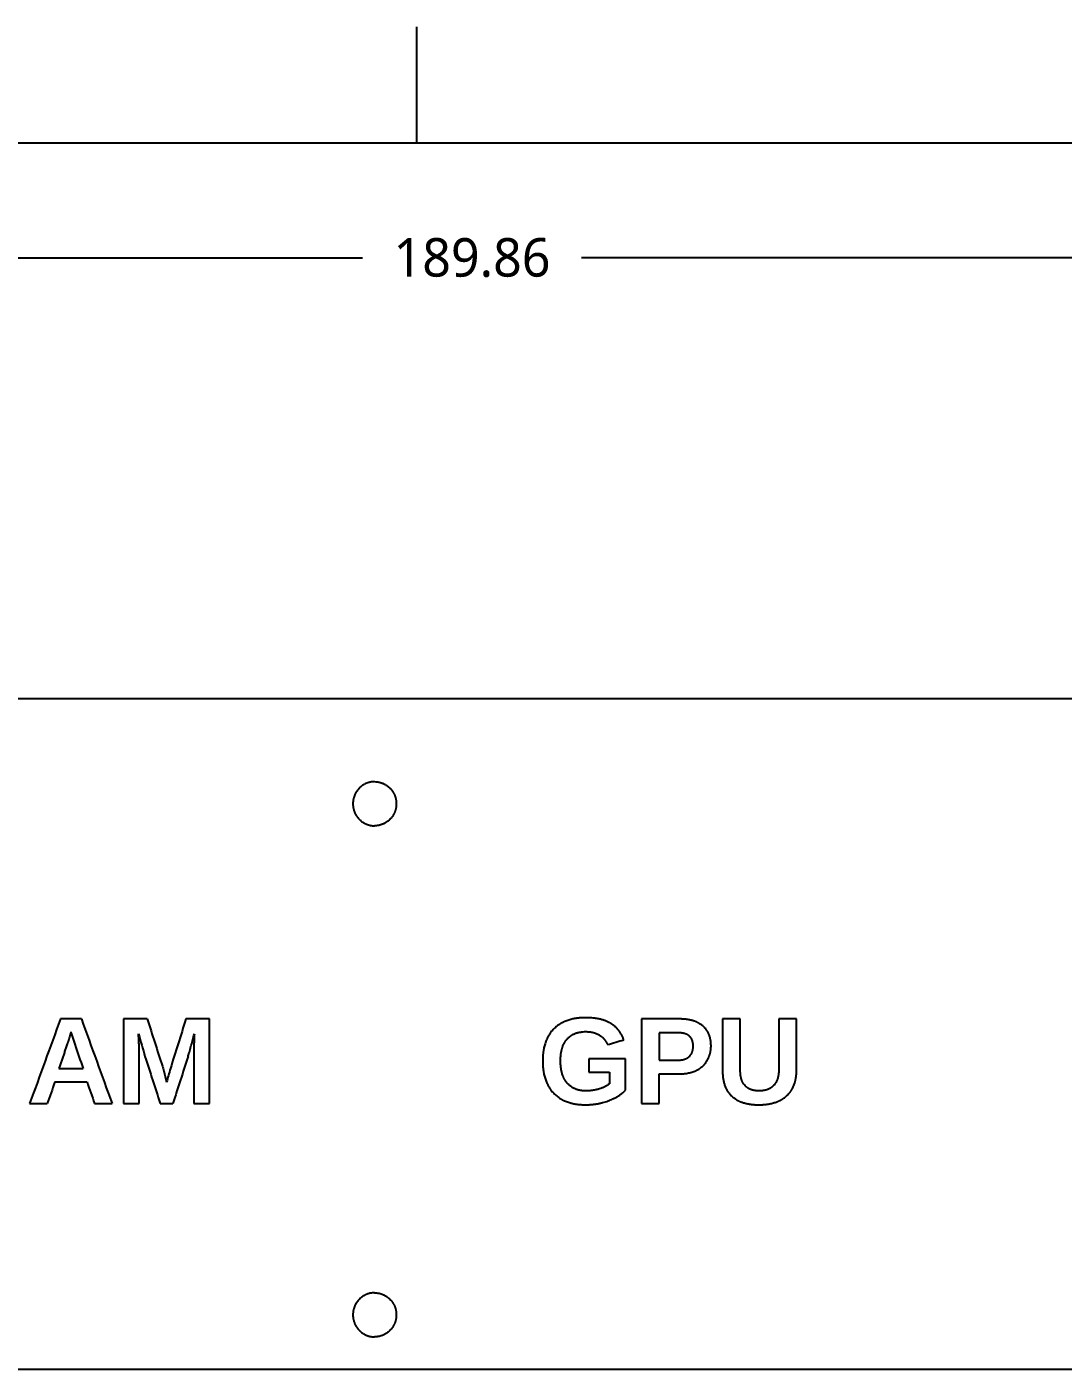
# Model space of a CAD drawing. Extents: x 0 to 11, y 0 to 8.5.
# Drawn here: x 4.286 to 7.513, y 4.303 to 8.481 of the extents above; entities that cross this region are included whole.
import ezdxf

# ---------------------------------------------------------------- set-up
doc = ezdxf.new("R2010")
doc.units = 0
doc.header["$LTSCALE"] = 0.5
doc.header["$MEASUREMENT"] = 0
doc.header["$PDMODE"] = 33
doc.header["$PDSIZE"] = 0.03937
doc.layers.get('DEFPOINTS').update_dxf_attribs({"linetype": 'CONTINUOUS'})
for name, color, linetype in [('ANNOTATION_TEXT', 7, 'CONTINUOUS'), ('BORDER_FRAME', 7, 'CONTINUOUS'), ('BORDER_ZONES', 7, 'CONTINUOUS'), ('MODELSKETCH_VISIBLE', 7, 'CONTINUOUS')]:
    doc.layers.add(name, color=color, linetype=linetype)
doc.styles.add('ONSHAPE-STANDARD-DIMENSION', font='')
doc.styles.get('ONSHAPE-STANDARD-DIMENSION').set_extended_font_data('Noto Sans')
doc.dimstyles.new('ONSHAPE-STANDARD$0', dxfattribs={"dimtxt": 0.12, "dimasz": 0.18, "dimexe": 0.08, "dimexo": 0.0625, "dimgap": 0.09, "dimtad": 0, "dimtih": 1, "dimtoh": 1, "dimlfac": 25.4, "dimzin": 11, "dimtxsty": 'ONSHAPE-STANDARD-DIMENSION', "dimcen": 0.09, "dimclrd": 7, "dimclre": 7, "dimclrt": 7, "dimadec": 1, "dimazin": 3, "dimtfac": 1, "dimtofl": 0, "dimtmove": 0, "dimatfit": 3, "dimtolj": 1, "dimtzin": 11})

# ---------------------------------------------------------------- blocks, each defined once
blk = doc.blocks.new('*D1')
at = {"layer": 'ANNOTATION_TEXT', "color": 7}
for p, q in [((1.6312, 6.4517), (1.6312, 7.8422)), ((9.1061, 6.4517), (9.1061, 7.8422)), ((1.8112, 7.7622), (5.3312, 7.7622)), ((8.9261, 7.7622), (6.0128, 7.7622))]:
    blk.add_line(p, q, dxfattribs=at)
for points in [[(1.8112, 7.7922), (1.8112, 7.7322), (1.6312, 7.7622)], [(8.9261, 7.7322), (8.9261, 7.7922), (9.1061, 7.7622)]]:
    blk.add_solid(points, dxfattribs=at)
at = {"layer": 'DEFPOINTS', "color": 0}
for p in [(9.1061, 7.7622), (1.6312, 6.3892), (9.1061, 6.3892)]:
    blk.add_point(p, dxfattribs=at)
at = {"layer": 'ANNOTATION_TEXT', "color": 7, "insert": (5.672, 7.7622), "char_height": 0.12, "attachment_point": 5, "style": 'ONSHAPE-STANDARD-DIMENSION'}
blk.add_mtext('\\A1;189.86', dxfattribs=at)

msp = doc.modelspace()

# ---------------------------------------------------------------- linework, layer by layer
at = {"layer": 'BORDER_FRAME'}
msp.add_line((0.38, 8.12), (10.62, 8.12), dxfattribs=at)
at = {"layer": 'BORDER_ZONES'}
msp.add_line((5.5, 8.12), (5.5, 8.481), dxfattribs=at)
at = {"layer": 'MODELSKETCH_VISIBLE'}
for p, q in [((9.10612, 6.38916), (1.63119, 6.38916)), ((9.10612, 6.38916), (1.63119, 6.38916)), ((4.45545, 5.39264), (4.39045, 5.39264)), ((4.58683, 5.39264), (4.58683, 5.12931)), ((4.66068, 5.39264), (4.58683, 5.39264)), ((4.85445, 5.39264), (4.78101, 5.39264)), ((4.85445, 5.12931), (4.85445, 5.39264)), ((6.19961, 5.39264), (6.19961, 5.12931)), ((6.31789, 5.39264), (6.19961, 5.39264)), ((6.45226, 5.39264), (6.45226, 5.22799)), ((6.50739, 5.39264), (6.45226, 5.39264)), ((6.50739, 5.2323), (6.50739, 5.39264)), ((6.62716, 5.39264), (6.62716, 5.23415)), ((6.68228, 5.39264), (6.62716, 5.39264)), ((6.68228, 5.2308), (6.68228, 5.39264)), ((6.25468, 5.34988), (6.25468, 5.26442)), ((6.31167, 5.34988), (6.25468, 5.34988)), ((4.63581, 5.12931), (4.63581, 5.28894)), ((4.80547, 5.28894), (4.80547, 5.12931)), ((6.15028, 5.26818), (6.03557, 5.26818)), ((6.03557, 5.26818), (6.03557, 5.22746)), ((6.15028, 5.17136), (6.15028, 5.26818)), ((4.38525, 5.2381), (4.46096, 5.2381)), ((6.03557, 5.22746), (6.09986, 5.22746)), ((6.09986, 5.22746), (6.09986, 5.19097)), ((6.25468, 5.26442), (6.31316, 5.26442)), ((4.37287, 5.1966), (4.47321, 5.1966)), ((6.25475, 5.22201), (6.32017, 5.22201)), ((6.25475, 5.12931), (6.25475, 5.22201)), ((4.29435, 5.12931), (4.34949, 5.12931)), ((4.49659, 5.12931), (4.55113, 5.12931)), ((4.58683, 5.12931), (4.63581, 5.12931)), ((4.70105, 5.12931), (4.74028, 5.12931)), ((4.80547, 5.12931), (4.85445, 5.12931)), ((6.19961, 5.12931), (6.25475, 5.12931)), ((2.51702, 4.30254), (8.2203, 4.30254)), ((2.51702, 4.30254), (8.2203, 4.30254))]:
    msp.add_line(p, q, dxfattribs=at)
for centre, major_axis, ratio, start_param, end_param in [((5.36859, 5.54135), (-55.3188, -151.58347), 0.0053785, 4.7153328, 4.71707), ((5.36859, 5.42218), (55.31878, -152.24665), 0.0053606, 4.7106353, 4.7123649), ((5.36859, 6.06834), (55.31845, -173.07434), 0.0048433, 4.7147451, 4.7155958), ((5.36859, 4.3184), (-55.3184, -176.71092), 0.0047616, 4.7078004, 4.708675), ((5.36866, 5.43566), (-55.31804, -212.07829), 0.0040788, 4.7138469, 4.7138664), ((5.36866, 5.28075), (55.31835, -181.06281), 0.0046669, 4.7105691, 4.7106405), ((5.36866, 5.28255), (55.31842, -175.47026), 0.0047892, 4.7105565, 4.7107013), ((5.36866, 5.28515), (55.31863, -160.88682), 0.0051353, 4.7104455, 4.7109157), ((5.36859, 6.00695), (55.31821, -193.55408), 0.0044128, 4.7145411, 4.7149033), ((5.36872, 5.37254), (-55.32475, -16.66058), 0.0046112, 1.5825154, 1.5834343), ((5.36859, 5.92229), (55.31848, -171.13041), 0.0048879, 4.7145844, 4.7154427), ((5.36859, 4.21498), (-55.31848, -171.13041), 0.0048879, 4.7077677, 4.7086261), ((5.36859, 6.15277), (55.31824, -190.83032), 0.0044661, 4.7158492, 4.7159238), ((5.36859, 6.2821), (55.318, -217.61078), 0.0039879, 4.7162047, 4.7163669), ((5.36859, 4.20619), (-55.31816, -198.27047), 0.0043232, 4.7083906, 4.7086035), ((5.36859, 5.40335), (-55.31866, -159.18236), 0.0051785, 4.7154874, 4.7159101), ((5.36859, 5.27859), (55.31866, -159.18236), 0.0051785, 4.7111045, 4.7115271)]:
    msp.add_ellipse(centre, major_axis=major_axis, ratio=ratio, start_param=start_param, end_param=end_param, dxfattribs=at)
for points, knots in [([(5.36866, 6.13147), (5.36641, 6.13142), (5.36195, 6.13112), (5.35649, 6.13021), (5.35271, 6.1293), (5.35057, 6.1287), (5.34897, 6.12821), (5.34764, 6.12777), (5.34659, 6.12739), (5.34553, 6.127), (5.34423, 6.1265), (5.34216, 6.12564), (5.33963, 6.12447), (5.33668, 6.12294), (5.33381, 6.12126), (5.33148, 6.11975), (5.32966, 6.11847), (5.32832, 6.11748), (5.32722, 6.11662), (5.32634, 6.11591), (5.32548, 6.1152), (5.32441, 6.11428), (5.32276, 6.11278), (5.32076, 6.11085), (5.31849, 6.10841), (5.31634, 6.10588), (5.31465, 6.10368), (5.31336, 6.10187), (5.31242, 6.10048), (5.31151, 6.09907), (5.31064, 6.09763), (5.3098, 6.09617), (5.30873, 6.0942), (5.3075, 6.09171), (5.30616, 6.08866), (5.30498, 6.08556), (5.30412, 6.08292), (5.30351, 6.08078), (5.30308, 6.07916), (5.3027, 6.07753), (5.30235, 6.07588), (5.30205, 6.07422), (5.3017, 6.07202), (5.30136, 6.06926), (5.30112, 6.06594), (5.30104, 6.06261), (5.3011, 6.05984), (5.30124, 6.05762), (5.30138, 6.05595), (5.30156, 6.05428), (5.30178, 6.05261), (5.30205, 6.05095), (5.30245, 6.04875), (5.30305, 6.04604), (5.30393, 6.04283), (5.30496, 6.03967), (5.30595, 6.03707), (5.30681, 6.03502), (5.3075, 6.03349), (5.30823, 6.03198), (5.30925, 6.02998), (5.31061, 6.02754), (5.31238, 6.02471), (5.31427, 6.02197), (5.3163, 6.01933), (5.31845, 6.01679), (5.32035, 6.01475), (5.32194, 6.01317), (5.32357, 6.01163), (5.32567, 6.00978), (5.32827, 6.0077), (5.33097, 6.00575), (5.33376, 6.00394), (5.33615, 6.00253), (5.33811, 6.00148), (5.33961, 6.00072), (5.34113, 6), (5.34318, 5.99909), (5.34577, 5.99804), (5.34892, 5.99695), (5.35211, 5.99601), (5.35534, 5.99523), (5.35862, 5.9946), (5.36138, 5.99421), (5.36361, 5.99397), (5.36585, 5.99379), (5.36753, 5.99372), (5.36866, 5.9937)], [0, 0, 0, 0, 0.000168892, 0.000337784, 0.0004222299, 0.0004644529, 0.0005066759, 0.0005488989, 0.0005700104, 0.0005911219, 0.0006333449, 0.0006755679, 0.0007600139, 0.0008444599, 0.0009289059, 0.0010133519, 0.0010555748, 0.0010977978, 0.0011400208, 0.0011611323, 0.0011822438, 0.0012244668, 0.0012666898, 0.0013511358, 0.0014355818, 0.0015200278, 0.0016044738, 0.0016466968, 0.0016889198, 0.0017311427, 0.0017733657, 0.0018155887, 0.0018578117, 0.0019422577, 0.0020267037, 0.0021111497, 0.0021955957, 0.0022378187, 0.0022800417, 0.0023222647, 0.0023644877, 0.0024067106, 0.0024489336, 0.0025333796, 0.0026178256, 0.0027022716, 0.0027867176, 0.0028289406, 0.0028711636, 0.0029133866, 0.0029556096, 0.0029978326, 0.0030400556, 0.0031245015, 0.0032089475, 0.0032933935, 0.0033778395, 0.0034200625, 0.0034622855, 0.0035045085, 0.0035467315, 0.0036311775, 0.0037156235, 0.0038000694, 0.0038845154, 0.0039689614, 0.0040534074, 0.0040956304, 0.0041378534, 0.0042222994, 0.0043067454, 0.0043911914, 0.0044756373, 0.0045600833, 0.0046023063, 0.0046445293, 0.0046867523, 0.0047289753, 0.0048134213, 0.0048978673, 0.0049823133, 0.0050667593, 0.0051512052, 0.0052356512, 0.0052778742, 0.0053200972, 0.0054045432, 0.0054045432, 0.0054045432, 0.0054045432]), ([(5.36866, 6.13147), (5.3709, 6.13142), (5.37536, 6.13112), (5.38083, 6.13021), (5.3846, 6.1293), (5.38674, 6.1287), (5.38834, 6.12821), (5.38967, 6.12777), (5.39073, 6.12739), (5.39178, 6.127), (5.39309, 6.1265), (5.39515, 6.12564), (5.39768, 6.12447), (5.40063, 6.12294), (5.4035, 6.12126), (5.40583, 6.11975), (5.40765, 6.11847), (5.40899, 6.11748), (5.4101, 6.11662), (5.41097, 6.11591), (5.41184, 6.1152), (5.4129, 6.11428), (5.41456, 6.11278), (5.41655, 6.11085), (5.41883, 6.10841), (5.42098, 6.10588), (5.42267, 6.10368), (5.42396, 6.10187), (5.42489, 6.10048), (5.4258, 6.09907), (5.42668, 6.09763), (5.42751, 6.09617), (5.42858, 6.0942), (5.42982, 6.09171), (5.43115, 6.08866), (5.43233, 6.08556), (5.43319, 6.08292), (5.43381, 6.08078), (5.43423, 6.07916), (5.43461, 6.07753), (5.43496, 6.07588), (5.43526, 6.07422), (5.43561, 6.07202), (5.43595, 6.06926), (5.43619, 6.06594), (5.43627, 6.06261), (5.43621, 6.05984), (5.43608, 6.05762), (5.43593, 6.05595), (5.43575, 6.05428), (5.43553, 6.05261), (5.43527, 6.05095), (5.43486, 6.04875), (5.43426, 6.04604), (5.43338, 6.04283), (5.43235, 6.03967), (5.43137, 6.03707), (5.4305, 6.03502), (5.42981, 6.03349), (5.42909, 6.03198), (5.42806, 6.02998), (5.4267, 6.02754), (5.42493, 6.02471), (5.42304, 6.02197), (5.42102, 6.01933), (5.41886, 6.01679), (5.41696, 6.01475), (5.41538, 6.01317), (5.41374, 6.01163), (5.41165, 6.00978), (5.40904, 6.0077), (5.40634, 6.00575), (5.40356, 6.00394), (5.40116, 6.00253), (5.3992, 6.00148), (5.3977, 6.00072), (5.39619, 6), (5.39413, 5.99909), (5.39154, 5.99804), (5.38839, 5.99695), (5.3852, 5.99601), (5.38197, 5.99523), (5.3787, 5.9946), (5.37594, 5.99421), (5.37371, 5.99397), (5.37146, 5.99379), (5.36978, 5.99372), (5.36866, 5.9937)], [0, 0, 0, 0, 0.000168892, 0.000337784, 0.0004222299, 0.0004644529, 0.0005066759, 0.0005488989, 0.0005700104, 0.0005911219, 0.0006333449, 0.0006755679, 0.0007600139, 0.0008444599, 0.0009289059, 0.0010133519, 0.0010555748, 0.0010977978, 0.0011400208, 0.0011611323, 0.0011822438, 0.0012244668, 0.0012666898, 0.0013511358, 0.0014355818, 0.0015200278, 0.0016044738, 0.0016466968, 0.0016889198, 0.0017311427, 0.0017733657, 0.0018155887, 0.0018578117, 0.0019422577, 0.0020267037, 0.0021111497, 0.0021955957, 0.0022378187, 0.0022800417, 0.0023222647, 0.0023644877, 0.0024067106, 0.0024489336, 0.0025333796, 0.0026178256, 0.0027022716, 0.0027867176, 0.0028289406, 0.0028711636, 0.0029133866, 0.0029556096, 0.0029978326, 0.0030400556, 0.0031245015, 0.0032089475, 0.0032933935, 0.0033778395, 0.0034200625, 0.0034622855, 0.0035045085, 0.0035467315, 0.0036311775, 0.0037156235, 0.0038000694, 0.0038845154, 0.0039689614, 0.0040534074, 0.0040956304, 0.0041378534, 0.0042222994, 0.0043067454, 0.0043911914, 0.0044756373, 0.0045600833, 0.0046023063, 0.0046445293, 0.0046867523, 0.0047289753, 0.0048134213, 0.0048978673, 0.0049823133, 0.0050667593, 0.0051512052, 0.0052356512, 0.0052778742, 0.0053200972, 0.0054045432, 0.0054045432, 0.0054045432, 0.0054045432]), ([(6.02678, 5.39659), (6.02224, 5.39659), (6.01543, 5.3964), (6.00752, 5.3958), (6.00301, 5.39534), (5.99963, 5.39493), (5.99625, 5.39446), (5.99288, 5.39392), (5.98953, 5.39332), (5.9851, 5.39243), (5.97961, 5.39113), (5.97313, 5.38928), (5.96676, 5.38712), (5.96155, 5.38504), (5.95743, 5.3832), (5.95438, 5.38172), (5.95187, 5.38041), (5.94987, 5.37931), (5.94838, 5.37846), (5.94691, 5.37759), (5.94496, 5.3764), (5.94257, 5.37486), (5.93977, 5.37292), (5.93613, 5.37022), (5.93174, 5.36663), (5.92841, 5.36352), (5.92679, 5.3619)], [0, 0, 0, 0, 0.0003455203, 0.0005182804, 0.0006046605, 0.0006910406, 0.0007774206, 0.0008638007, 0.0009501808, 0.0010365608, 0.001209321, 0.0013820811, 0.0015548413, 0.0017276014, 0.0018139815, 0.0019003615, 0.0019867416, 0.0020299316, 0.0020731217, 0.0021163117, 0.0021595017, 0.0022458818, 0.0023322619, 0.002418642, 0.0025914021, 0.0027641622, 0.0027641622, 0.0027641622, 0.0027641622]), ([(6.14471, 5.32799), (6.14365, 5.33088), (6.1419, 5.33513), (6.13924, 5.34061), (6.13708, 5.34462), (6.13473, 5.34854), (6.13262, 5.35172), (6.13084, 5.3542), (6.12945, 5.35604), (6.12801, 5.35786), (6.12653, 5.35962), (6.12502, 5.36135), (6.12295, 5.36359), (6.11919, 5.36736), (6.11459, 5.37132), (6.11032, 5.37449), (6.1078, 5.37621), (6.10588, 5.37747), (6.10424, 5.37848), (6.10292, 5.37927), (6.10159, 5.38004), (6.09991, 5.38097), (6.0972, 5.38239), (6.09377, 5.38406), (6.08959, 5.38588), (6.08535, 5.38752), (6.08104, 5.38901), (6.07667, 5.39034), (6.07299, 5.39133), (6.07002, 5.39205), (6.06777, 5.39256), (6.06552, 5.39303), (6.06251, 5.39362), (6.05874, 5.39427), (6.0527, 5.39514), (6.04511, 5.39594), (6.03597, 5.39648), (6.02985, 5.39659), (6.02678, 5.39659)], [0, 0, 0, 0, 0.000231758, 0.000347637, 0.0004635161, 0.0005793951, 0.0006952741, 0.0007532136, 0.0008111531, 0.0008690926, 0.0009270321, 0.0009849716, 0.0010429111, 0.0011587901, 0.0013905482, 0.0015064272, 0.0015643667, 0.0016223062, 0.0016802457, 0.0017092155, 0.0017381852, 0.0017961247, 0.0018540642, 0.0019699432, 0.0020858223, 0.0022017013, 0.0023175803, 0.0024334593, 0.0025493383, 0.0026072778, 0.0026652173, 0.0027231568, 0.0027810963, 0.0028969754, 0.0030128544, 0.0032446124, 0.0034763704, 0.0037081285, 0.0037081285, 0.0037081285, 0.0037081285]), ([(6.3907, 5.37087), (6.38821, 5.37299), (6.38432, 5.37589), (6.37949, 5.37882), (6.37666, 5.38037), (6.3745, 5.38147), (6.37267, 5.38234), (6.37118, 5.38301), (6.36969, 5.38366), (6.36781, 5.38443), (6.36553, 5.38529), (6.36325, 5.38609), (6.36018, 5.38709), (6.35632, 5.3882), (6.35163, 5.38933), (6.3469, 5.39027), (6.34213, 5.39104), (6.33812, 5.39155), (6.33489, 5.39188), (6.33166, 5.39216), (6.32762, 5.39242), (6.32276, 5.3926), (6.31952, 5.39264), (6.31789, 5.39264)], [0, 0, 0, 0, 0.000245807, 0.0003687105, 0.0004301622, 0.000491614, 0.0005530657, 0.0005837916, 0.0006145175, 0.0006759692, 0.000737421, 0.0007988727, 0.0008603245, 0.000983228, 0.0011061315, 0.001229035, 0.0013519385, 0.001474842, 0.0015362937, 0.0015977455, 0.001720649, 0.0018435525, 0.001966456, 0.001966456, 0.001966456, 0.001966456]), ([(5.92679, 5.3619), (5.92356, 5.35868), (5.91909, 5.35358), (5.91449, 5.34719), (5.91203, 5.34341), (5.91027, 5.34051), (5.90888, 5.33804), (5.90781, 5.33604), (5.90677, 5.33401), (5.90552, 5.33146), (5.90413, 5.32837), (5.90282, 5.32525), (5.9012, 5.32105), (5.89938, 5.31574), (5.89752, 5.30927), (5.89597, 5.3027), (5.8949, 5.29715), (5.89418, 5.29267), (5.89371, 5.2893), (5.8933, 5.28593), (5.89284, 5.28143), (5.89223, 5.27353), (5.89204, 5.26674), (5.89204, 5.2622)], [0, 0, 0, 0, 0.0003431263, 0.0005146894, 0.0006004709, 0.0006862525, 0.0007720341, 0.0008149249, 0.0008578156, 0.0009435972, 0.0010293788, 0.0011151603, 0.0012009419, 0.001372505, 0.0015440682, 0.0017156313, 0.0018871944, 0.001972976, 0.0020587575, 0.0021445391, 0.0022303207, 0.0024018838, 0.00274501, 0.00274501, 0.00274501, 0.00274501]), ([(5.96773, 5.32967), (5.96863, 5.33071), (5.97048, 5.33275), (5.97344, 5.33559), (5.97606, 5.33779), (5.97824, 5.33945), (5.97964, 5.34044), (5.98079, 5.34121), (5.98195, 5.34196), (5.98341, 5.34286), (5.9852, 5.34388), (5.98761, 5.34515), (5.99069, 5.3466), (5.99386, 5.34786), (5.99643, 5.34876), (5.99839, 5.34938), (6.00036, 5.34995), (6.00236, 5.35048), (6.00437, 5.35095), (6.00705, 5.35151), (6.01042, 5.35209), (6.01448, 5.35262), (6.01993, 5.3531), (6.02403, 5.35323), (6.02678, 5.35323)], [0, 0, 0, 0, 0.0001041761, 0.0002083521, 0.0003125282, 0.0003646162, 0.0004167043, 0.0004427483, 0.0004687923, 0.0005208803, 0.0005729684, 0.0006250564, 0.0007292325, 0.0008334085, 0.0008854966, 0.0009375846, 0.0009896726, 0.0010417607, 0.0010938487, 0.0011459367, 0.0012501128, 0.0013542889, 0.0014584649, 0.0016668171, 0.0016668171, 0.0016668171, 0.0016668171]), ([(6.02678, 5.35323), (6.02858, 5.35323), (6.03218, 5.35314), (6.03666, 5.35279), (6.04023, 5.35235), (6.0429, 5.35194), (6.04554, 5.35145), (6.04774, 5.35097), (6.04948, 5.35053), (6.05122, 5.35007), (6.05338, 5.34944), (6.05593, 5.34859), (6.05927, 5.34734), (6.06336, 5.34554), (6.06652, 5.34385), (6.06808, 5.34294)], [0, 0, 0, 0, 0.0001369285, 0.0002738571, 0.0003423213, 0.0004107856, 0.0004792499, 0.0005477141, 0.0005819463, 0.0006161784, 0.0006846427, 0.0007531069, 0.0008215712, 0.0009584997, 0.0010954283, 0.0010954283, 0.0010954283, 0.0010954283]), ([(6.36064, 5.30837), (6.36064, 5.30991), (6.36054, 5.31298), (6.36013, 5.31677), (6.35959, 5.31977), (6.35916, 5.32163), (6.35875, 5.32311), (6.35841, 5.32421), (6.35804, 5.32532), (6.35764, 5.3264), (6.35721, 5.32746), (6.35659, 5.32886), (6.35572, 5.33057), (6.35475, 5.33221), (6.35389, 5.33349), (6.35332, 5.33427), (6.35285, 5.33489), (6.35237, 5.33549), (6.35175, 5.33623), (6.35097, 5.33708), (6.3499, 5.33817), (6.34878, 5.3392), (6.3476, 5.34017), (6.34669, 5.34087), (6.34575, 5.34154), (6.34478, 5.34218), (6.3438, 5.34279), (6.34246, 5.34356), (6.34077, 5.34444), (6.33868, 5.34537), (6.33654, 5.3462), (6.33473, 5.34681), (6.33326, 5.34724), (6.33214, 5.34755), (6.33102, 5.34783), (6.32953, 5.34818), (6.32765, 5.34856), (6.32463, 5.34907), (6.32084, 5.34952), (6.31627, 5.34982), (6.3132, 5.34988), (6.31167, 5.34988)], [0, 0, 0, 0, 0.0001160867, 0.0002321735, 0.0002902168, 0.0003482602, 0.0003772819, 0.0004063036, 0.0004353253, 0.000464347, 0.0004933686, 0.0005223903, 0.0005804337, 0.0006384771, 0.0006674987, 0.0006965204, 0.0007110313, 0.0007255421, 0.0007545638, 0.0007835855, 0.0008126072, 0.0008706505, 0.0008996722, 0.0009286939, 0.0009577156, 0.0009867373, 0.001015759, 0.0010447806, 0.001102824, 0.0011608674, 0.0012189108, 0.0012769541, 0.0013059758, 0.0013349975, 0.0013640192, 0.0013930409, 0.0014510842, 0.0015091276, 0.0016252143, 0.0017413011, 0.0018573878, 0.0018573878, 0.0018573878, 0.0018573878]), ([(6.4162, 5.30927), (6.4162, 5.31072), (6.41615, 5.3136), (6.41591, 5.31792), (6.4155, 5.32222), (6.41501, 5.32579), (6.41451, 5.32864), (6.41409, 5.33075), (6.41361, 5.33286), (6.41291, 5.33563), (6.4119, 5.33905), (6.41047, 5.34308), (6.40909, 5.34637), (6.40785, 5.34896), (6.40687, 5.35088), (6.40599, 5.35246), (6.40526, 5.35371), (6.40451, 5.35495), (6.40354, 5.35646), (6.40191, 5.35883), (6.39975, 5.36168), (6.39694, 5.36492), (6.39394, 5.368), (6.3918, 5.36993), (6.3907, 5.37087)], [0, 0, 0, 0, 0.0001097152, 0.0002194304, 0.0003291456, 0.0004388608, 0.0004937184, 0.000548576, 0.0006034336, 0.0006582912, 0.0007680064, 0.0008777216, 0.0009874368, 0.0010422944, 0.001097152, 0.0011520096, 0.0011794384, 0.0012068672, 0.0012617248, 0.0013165824, 0.0014262976, 0.0015360128, 0.001645728, 0.0017554432, 0.0017554432, 0.0017554432, 0.0017554432]), ([(4.41739, 5.33266), (4.41724, 5.33216), (4.41693, 5.33117), (4.41645, 5.32968), (4.41596, 5.3282), (4.41531, 5.32622), (4.41449, 5.32376), (4.4135, 5.3208), (4.4125, 5.31784), (4.41117, 5.3139), (4.4095, 5.30897), (4.40749, 5.30306), (4.40548, 5.29715), (4.40347, 5.29124), (4.40078, 5.28337), (4.39741, 5.27352), (4.39336, 5.26172), (4.38931, 5.24991), (4.3866, 5.24204), (4.38525, 5.2381)], [0, 0, 0, 0, 0.0000396357, 0.0000792714, 0.0001189071, 0.0001585428, 0.0002378143, 0.0003170857, 0.0003963571, 0.0004756285, 0.0006341714, 0.0007927142, 0.0009512571, 0.0011097999, 0.0012683428, 0.0015854284, 0.0019025141, 0.0022195998, 0.0025366855, 0.0025366855, 0.0025366855, 0.0025366855]), ([(4.63581, 5.28894), (4.63581, 5.29013), (4.63578, 5.29253), (4.63569, 5.29731), (4.6355, 5.30328), (4.63524, 5.31046), (4.63493, 5.31762), (4.63461, 5.32479), (4.63415, 5.33435), (4.63378, 5.34152), (4.63353, 5.34629)], [0, 0, 0, 0, 0.0000911264, 0.0001822529, 0.0003645057, 0.0005467586, 0.0007290115, 0.0009112644, 0.0010935172, 0.001458023, 0.001458023, 0.001458023, 0.001458023]), ([(4.78777, 5.2762), (4.78823, 5.27764), (4.78913, 5.28054), (4.79089, 5.28635), (4.79301, 5.29362), (4.79549, 5.30238), (4.79874, 5.31407), (4.80271, 5.3287), (4.80583, 5.34043), (4.80738, 5.34629)], [0, 0, 0, 0, 0.0001155517, 0.0002311034, 0.0004622067, 0.0006933101, 0.0009244135, 0.0013866202, 0.0018488269, 0.0018488269, 0.0018488269, 0.0018488269]), ([(4.80738, 5.34629), (4.80722, 5.34242), (4.80699, 5.3366), (4.80668, 5.32884), (4.80645, 5.32303), (4.80622, 5.31721), (4.80603, 5.31237), (4.80588, 5.30849), (4.80578, 5.30558), (4.80569, 5.30316), (4.80563, 5.30122), (4.8056, 5.30025), (4.80559, 5.29976)], [0, 0, 0, 0, 0.0002956851, 0.0004435277, 0.0005913702, 0.0007392128, 0.0008870554, 0.0009609766, 0.0010348979, 0.0011088192, 0.0011457799, 0.0011827405, 0.0011827405, 0.0011827405, 0.0011827405]), ([(5.94754, 5.2622), (5.94754, 5.26521), (5.94765, 5.26971), (5.94803, 5.27569), (5.94839, 5.27943), (5.94874, 5.28241), (5.94904, 5.28464), (5.94938, 5.28687), (5.94988, 5.28983), (5.95047, 5.29277), (5.95114, 5.29569), (5.95169, 5.29787), (5.95229, 5.30004), (5.95294, 5.3022), (5.95364, 5.30434), (5.95464, 5.30716), (5.95601, 5.31063), (5.95787, 5.31469), (5.9596, 5.31797), (5.96111, 5.32054), (5.96231, 5.32244), (5.96357, 5.32431), (5.96489, 5.32614), (5.96627, 5.32793), (5.96724, 5.32909), (5.96773, 5.32967)], [0, 0, 0, 0, 0.0002284756, 0.0003427134, 0.0004569512, 0.0005140701, 0.000571189, 0.000628308, 0.0006854269, 0.0007996647, 0.0008567836, 0.0009139025, 0.0009710214, 0.0010281403, 0.0010852592, 0.0011423781, 0.0012566159, 0.0013708537, 0.0014850915, 0.0015422104, 0.0015993293, 0.0016564482, 0.0017135671, 0.001770686, 0.0018278049, 0.0018278049, 0.0018278049, 0.0018278049]), ([(6.06808, 5.34294), (6.06954, 5.34208), (6.07168, 5.34071), (6.07441, 5.33871), (6.07606, 5.33739), (6.07735, 5.33628), (6.07861, 5.33515), (6.08013, 5.3337), (6.08187, 5.33188), (6.08353, 5.32999), (6.08511, 5.32804), (6.08661, 5.32602), (6.08803, 5.32393), (6.08914, 5.32214), (6.09, 5.32067), (6.09082, 5.31919), (6.0918, 5.31731), (6.09289, 5.31502), (6.09356, 5.31346), (6.09388, 5.31268)], [0, 0, 0, 0, 0.0001288628, 0.0001932942, 0.0002577255, 0.0002899412, 0.0003221569, 0.0003865883, 0.0004510197, 0.0005154511, 0.0005798825, 0.0006443139, 0.0007087452, 0.0007731766, 0.0008053923, 0.000837608, 0.0009020394, 0.0009664708, 0.0010309022, 0.0010309022, 0.0010309022, 0.0010309022]), ([(6.3483, 5.27575), (6.34941, 5.27677), (6.35096, 5.27839), (6.35282, 5.28074), (6.35388, 5.28228), (6.35467, 5.28357), (6.35543, 5.28487), (6.35628, 5.28654), (6.35719, 5.28858), (6.35798, 5.29067), (6.35865, 5.2928), (6.35922, 5.29498), (6.35968, 5.29719), (6.36005, 5.29941), (6.36032, 5.30164), (6.36057, 5.30462), (6.36064, 5.30687), (6.36064, 5.30837)], [0, 0, 0, 0, 0.00011387568, 0.00017081352, 0.00022775136, 0.00025622029, 0.00028468921, 0.00034162705, 0.00039856489, 0.00045550273, 0.00051244057, 0.00056937841, 0.00062631625, 0.00068325409, 0.00074019194, 0.00079712978, 0.00091100546, 0.00091100546, 0.00091100546, 0.00091100546]), ([(6.40463, 5.26388), (6.40562, 5.26559), (6.40702, 5.26821), (6.40868, 5.27179), (6.40984, 5.27453), (6.4109, 5.2773), (6.41186, 5.28011), (6.41271, 5.28295), (6.41348, 5.28581), (6.41414, 5.28871), (6.41471, 5.29162), (6.41518, 5.29454), (6.41568, 5.29844), (6.4161, 5.30334), (6.4162, 5.30729), (6.4162, 5.30927)], [0, 0, 0, 0, 0.0001505401, 0.0002258101, 0.0003010802, 0.0003763502, 0.0004516203, 0.0005268903, 0.0006021603, 0.0006774304, 0.0007527004, 0.0008279705, 0.0009032405, 0.0010537806, 0.0012043207, 0.0012043207, 0.0012043207, 0.0012043207]), ([(6.31316, 5.26442), (6.31474, 5.26442), (6.31711, 5.26448), (6.32026, 5.2647), (6.32222, 5.2649), (6.32379, 5.2651), (6.32535, 5.26534), (6.32729, 5.26568), (6.32959, 5.26618), (6.33261, 5.26698), (6.33556, 5.26798), (6.33844, 5.26921), (6.3402, 5.27008), (6.34159, 5.27085), (6.34296, 5.27166), (6.34461, 5.27275), (6.34651, 5.27418), (6.34771, 5.27521), (6.3483, 5.27575)], [0, 0, 0, 0, 0.0001201744, 0.0001802616, 0.0002403488, 0.00027039241, 0.00030043601, 0.00036052321, 0.00042061041, 0.00048069761, 0.00060087201, 0.00066095921, 0.00072104641, 0.00075109002, 0.00078113362, 0.00084122082, 0.00090130802, 0.00096139522, 0.00096139522, 0.00096139522, 0.00096139522]), ([(5.89204, 5.2622), (5.89204, 5.25762), (5.89223, 5.25076), (5.89284, 5.24278), (5.8933, 5.23823), (5.89371, 5.23483), (5.89418, 5.23142), (5.89472, 5.22802), (5.89533, 5.22465), (5.89622, 5.22018), (5.89752, 5.21465), (5.89936, 5.20811), (5.90152, 5.20168), (5.9036, 5.19642), (5.90544, 5.19227), (5.9069, 5.18918), (5.90821, 5.18664), (5.9093, 5.18462), (5.91014, 5.18312), (5.91101, 5.18162), (5.91219, 5.17965), (5.91373, 5.17723), (5.91566, 5.17439), (5.91834, 5.17068), (5.92191, 5.16621), (5.92501, 5.16281), (5.92661, 5.16116)], [0, 0, 0, 0, 0.0003483088, 0.0005224632, 0.0006095404, 0.0006966176, 0.0007836947, 0.0008707719, 0.0009578491, 0.0010449263, 0.0012190807, 0.0013932351, 0.0015673895, 0.0017415439, 0.0018286211, 0.0019156983, 0.0020027755, 0.0020463141, 0.0020898527, 0.0021333913, 0.0021769298, 0.002264007, 0.0023510842, 0.0024381614, 0.0026123158, 0.0027864702, 0.0027864702, 0.0027864702, 0.0027864702]), ([(5.96838, 5.19313), (5.96637, 5.19548), (5.96361, 5.19918), (5.96082, 5.20375), (5.95934, 5.20644), (5.95828, 5.20849), (5.95745, 5.21023), (5.95681, 5.21163), (5.95619, 5.21305), (5.95545, 5.21483), (5.95435, 5.2177), (5.95311, 5.22133), (5.95183, 5.22572), (5.95074, 5.23017), (5.94983, 5.23466), (5.94909, 5.23919), (5.9486, 5.243), (5.94828, 5.24606), (5.94801, 5.24913), (5.94776, 5.25297), (5.94758, 5.25758), (5.94754, 5.26066), (5.94754, 5.2622)], [0, 0, 0, 0, 0.0002334331, 0.0003501497, 0.0004085079, 0.0004668662, 0.0005252245, 0.0005544036, 0.0005835828, 0.000641941, 0.0007002993, 0.0008170159, 0.0009337324, 0.001050449, 0.0011671655, 0.0012838821, 0.0014005986, 0.0014589569, 0.0015173152, 0.0016340317, 0.0017507483, 0.0018674648, 0.0018674648, 0.0018674648, 0.0018674648]), ([(6.32017, 5.22201), (6.32238, 5.22201), (6.32679, 5.2221), (6.3323, 5.22247), (6.3367, 5.22292), (6.34109, 5.22348), (6.34489, 5.22413), (6.34814, 5.22481), (6.34976, 5.22517), (6.35137, 5.22556), (6.35458, 5.22638), (6.35932, 5.2278), (6.36549, 5.23011), (6.3695, 5.23196), (6.37147, 5.23296)], [0, 0, 0, 0, 0.0001683037, 0.0003366074, 0.0004207592, 0.000504911, 0.0006732147, 0.0007152906, 0.0007573666, 0.0007994425, 0.0008415184, 0.0010098221, 0.0011781258, 0.0013464294, 0.0013464294, 0.0013464294, 0.0013464294]), ([(6.37147, 5.23296), (6.37319, 5.23383), (6.37572, 5.23521), (6.37899, 5.23722), (6.38099, 5.23854), (6.38257, 5.23964), (6.38413, 5.24077), (6.38603, 5.24223), (6.38825, 5.24407), (6.39039, 5.24599), (6.39248, 5.24799), (6.39447, 5.25006), (6.39637, 5.25219), (6.3988, 5.25513), (6.40163, 5.25897), (6.40367, 5.26221), (6.40463, 5.26388)], [0, 0, 0, 0, 0.0001462705, 0.0002194057, 0.0002925409, 0.0003291085, 0.0003656762, 0.0004388114, 0.0005119466, 0.0005850819, 0.0006582171, 0.0007313523, 0.0008044875, 0.0008776228, 0.0010238932, 0.0011701637, 0.0011701637, 0.0011701637, 0.0011701637]), ([(6.45226, 5.22799), (6.45226, 5.22449), (6.45242, 5.21925), (6.45301, 5.21229), (6.45366, 5.20708), (6.45453, 5.20189), (6.45562, 5.19678), (6.45695, 5.19175), (6.45853, 5.18681), (6.46037, 5.18196), (6.46214, 5.178), (6.4637, 5.17488), (6.46494, 5.17257), (6.46627, 5.17029), (6.46766, 5.16806), (6.46912, 5.16588), (6.47114, 5.16304), (6.47492, 5.15826), (6.47855, 5.15448), (6.48114, 5.1521)], [0, 0, 0, 0, 0.0002661846, 0.0003992769, 0.0005323692, 0.0006654614, 0.0007985537, 0.000931646, 0.0010647383, 0.0011978306, 0.0013309229, 0.001397469, 0.0014640152, 0.0015305613, 0.0015971075, 0.0016636536, 0.0017301998, 0.001863292, 0.0021294766, 0.0021294766, 0.0021294766, 0.0021294766]), ([(6.52225, 5.1849), (6.5208, 5.18648), (6.51882, 5.18897), (6.51682, 5.19207), (6.51576, 5.1939), (6.515, 5.1953), (6.51429, 5.19672), (6.51361, 5.19817), (6.51298, 5.19964), (6.51219, 5.20161), (6.51131, 5.2041), (6.5104, 5.20713), (6.50964, 5.2102), (6.50899, 5.21329), (6.50847, 5.21642), (6.50813, 5.21905), (6.5079, 5.22116), (6.50771, 5.22328), (6.50754, 5.22593), (6.50741, 5.22911), (6.50739, 5.23124), (6.50739, 5.2323)], [0, 0, 0, 0, 0.0001608458, 0.0002412688, 0.0002814802, 0.0003216917, 0.0003619031, 0.0004021146, 0.0004423261, 0.0004825375, 0.0005629604, 0.0006433834, 0.0007238063, 0.0008042292, 0.0008846521, 0.000965075, 0.0010052865, 0.001045498, 0.0011259209, 0.0012063438, 0.0012867667, 0.0012867667, 0.0012867667, 0.0012867667]), ([(6.62716, 5.23415), (6.62716, 5.23197), (6.62707, 5.22869), (6.62676, 5.22434), (6.62648, 5.22163), (6.62619, 5.21946), (6.62595, 5.21784), (6.62568, 5.21622), (6.62527, 5.21408), (6.62469, 5.21144), (6.62385, 5.2083), (6.62287, 5.20522), (6.62174, 5.20219), (6.62044, 5.19921), (6.61934, 5.19702), (6.61854, 5.19558), (6.61799, 5.19462), (6.61728, 5.19345), (6.61639, 5.19207), (6.61515, 5.19027), (6.61348, 5.1881), (6.61203, 5.18645), (6.61128, 5.18565)], [0, 0, 0, 0, 0.0001662374, 0.000249356, 0.0003324747, 0.0003740341, 0.0004155934, 0.0004571527, 0.0004987121, 0.0005818308, 0.0006649494, 0.0007480681, 0.0008311868, 0.0009143055, 0.0009974242, 0.0010182038, 0.0010389835, 0.0010805428, 0.0011221022, 0.0011636615, 0.0012467802, 0.0013298989, 0.0013298989, 0.0013298989, 0.0013298989]), ([(6.65137, 5.15312), (6.65272, 5.15432), (6.65535, 5.1568), (6.65903, 5.16074), (6.66188, 5.1642), (6.66404, 5.16708), (6.66534, 5.16893), (6.66634, 5.17044), (6.66732, 5.17196), (6.66849, 5.17389), (6.66983, 5.17623), (6.6715, 5.17941), (6.67341, 5.18345), (6.67541, 5.18842), (6.67685, 5.19266), (6.67787, 5.19611), (6.67845, 5.19829), (6.67889, 5.20004), (6.6793, 5.2018), (6.67977, 5.20401), (6.68027, 5.20666), (6.68086, 5.2102), (6.68145, 5.21465), (6.68194, 5.22001), (6.68222, 5.2254), (6.68228, 5.229), (6.68228, 5.2308)], [0, 0, 0, 0, 0.0001368197, 0.0002736394, 0.0004104591, 0.000478869, 0.0005472788, 0.0005814838, 0.0006156887, 0.0006840986, 0.0007525084, 0.0008209183, 0.000957738, 0.0010945577, 0.0012313774, 0.0012997873, 0.0013681971, 0.001402402, 0.001436607, 0.0015050168, 0.0015734267, 0.0016418365, 0.0017786562, 0.0019154759, 0.0020522957, 0.0021891154, 0.0021891154, 0.0021891154, 0.0021891154]), ([(6.02696, 5.16873), (6.02559, 5.16873), (6.02284, 5.16877), (6.01874, 5.169), (6.01464, 5.1694), (6.01125, 5.16988), (6.00853, 5.17036), (6.00652, 5.17076), (6.00452, 5.17122), (6.00188, 5.17189), (5.99863, 5.17286), (5.9948, 5.17424), (5.99167, 5.17557), (5.98921, 5.17675), (5.98769, 5.17754), (5.98649, 5.1782), (5.98559, 5.17871), (5.9847, 5.17924), (5.98352, 5.17996), (5.98208, 5.18089), (5.97984, 5.18244), (5.97713, 5.1845), (5.97405, 5.18718), (5.97112, 5.19004), (5.96928, 5.19208), (5.96838, 5.19313)], [0, 0, 0, 0, 0.0001044268, 0.0002088536, 0.0003132803, 0.0004177071, 0.0004699205, 0.0005221339, 0.0005743473, 0.0006265607, 0.0007309875, 0.0008354142, 0.000939841, 0.0009920544, 0.0010442678, 0.0010703745, 0.0010964812, 0.0011225879, 0.0011486946, 0.001200908, 0.0012531214, 0.0013575482, 0.0014619749, 0.0015664017, 0.0016708285, 0.0016708285, 0.0016708285, 0.0016708285]), ([(6.09986, 5.19097), (6.09875, 5.19), (6.09645, 5.18816), (6.09342, 5.18608), (6.09091, 5.18454), (6.08835, 5.18307), (6.08574, 5.18172), (6.08307, 5.18046), (6.08038, 5.17926), (6.07561, 5.17732), (6.07143, 5.17588), (6.06862, 5.17501)], [0, 0, 0, 0, 0.00011202201, 0.00022404401, 0.00028005501, 0.00033606602, 0.00044808802, 0.00050409903, 0.00056011003, 0.00067213203, 0.00089617605, 0.00089617605, 0.00089617605, 0.00089617605]), ([(6.56587, 5.16873), (6.56386, 5.16873), (6.56086, 5.16881), (6.55687, 5.16914), (6.55389, 5.16949), (6.55091, 5.16996), (6.54798, 5.17056), (6.54509, 5.17129), (6.54225, 5.17215), (6.53946, 5.17317), (6.53718, 5.17415), (6.53538, 5.17502), (6.53427, 5.1756), (6.53339, 5.17608), (6.53252, 5.17659), (6.53144, 5.17724), (6.53018, 5.17806), (6.52855, 5.1792), (6.52579, 5.18135), (6.52361, 5.18342), (6.52225, 5.1849)], [0, 0, 0, 0, 0.0001524965, 0.0002287448, 0.0003049931, 0.0003812413, 0.0004574896, 0.0005337379, 0.0006099861, 0.0006862344, 0.0007624826, 0.0008006068, 0.0008387309, 0.000857793, 0.000876855, 0.0009149792, 0.0009531033, 0.0009912274, 0.0010674757, 0.0012199722, 0.0012199722, 0.0012199722, 0.0012199722]), ([(6.61128, 5.18565), (6.60985, 5.18412), (6.60757, 5.18198), (6.6047, 5.17976), (6.603, 5.17857), (6.60169, 5.17772), (6.60057, 5.17704), (6.59966, 5.17652), (6.59829, 5.17575), (6.59621, 5.1747), (6.59336, 5.17346), (6.59045, 5.17238), (6.58749, 5.17146), (6.58498, 5.17081), (6.58294, 5.17036), (6.58089, 5.16996), (6.57832, 5.16954), (6.57522, 5.16916), (6.57108, 5.16882), (6.56796, 5.16873), (6.56587, 5.16873)], [0, 0, 0, 0, 0.0001580754, 0.000237113, 0.0002766319, 0.0003161507, 0.0003556696, 0.000375429, 0.0003951884, 0.0004742261, 0.0005532638, 0.0006323014, 0.0007113391, 0.0007903768, 0.0008298956, 0.0008694145, 0.0009484522, 0.0010274898, 0.0011065275, 0.0012646029, 0.0012646029, 0.0012646029, 0.0012646029]), ([(5.92661, 5.16116), (5.92977, 5.1579), (5.93478, 5.15336), (5.94108, 5.14867), (5.94481, 5.14616), (5.94767, 5.14436), (5.9506, 5.14265), (5.95359, 5.14102), (5.95661, 5.13949), (5.96069, 5.13757), (5.96586, 5.13541), (5.97218, 5.13316), (5.97754, 5.13156), (5.98188, 5.13043), (5.98516, 5.12966), (5.98791, 5.12907), (5.99013, 5.12864), (5.9918, 5.12833), (5.99347, 5.12805), (5.9957, 5.12768), (5.99849, 5.12727), (6.00184, 5.12685), (6.00632, 5.12637), (6.01418, 5.12574), (6.02095, 5.12554), (6.02547, 5.12554)], [0, 0, 0, 0, 0.0003420403, 0.0005130605, 0.0005985706, 0.0006840807, 0.0007695908, 0.0008551009, 0.0009406109, 0.001026121, 0.0011971412, 0.0013681614, 0.0015391815, 0.0016246916, 0.0017102017, 0.0017957118, 0.0018384668, 0.0018812219, 0.0019239769, 0.001966732, 0.0020522421, 0.0021377521, 0.0022232622, 0.0023942824, 0.0027363227, 0.0027363227, 0.0027363227, 0.0027363227]), ([(6.06862, 5.17501), (6.06693, 5.17448), (6.06355, 5.1735), (6.05927, 5.17243), (6.05582, 5.17167), (6.05323, 5.17116), (6.05063, 5.17069), (6.04802, 5.17027), (6.0454, 5.1699), (6.0419, 5.16948), (6.03752, 5.16908), (6.03225, 5.16879), (6.02873, 5.16873), (6.02696, 5.16873)], [0, 0, 0, 0, 0.0001343202, 0.0002686405, 0.0003358006, 0.0004029607, 0.0004701208, 0.0005372809, 0.000604441, 0.0006716012, 0.0008059214, 0.0009402416, 0.0010745618, 0.0010745618, 0.0010745618, 0.0010745618]), ([(6.0958, 5.13772), (6.09833, 5.13863), (6.10336, 5.14058), (6.10952, 5.14328), (6.11438, 5.14563), (6.11797, 5.14748), (6.12151, 5.14942), (6.12442, 5.15112), (6.12672, 5.15253), (6.12899, 5.15398), (6.1318, 5.15584), (6.13508, 5.15817), (6.13936, 5.16141), (6.1445, 5.16571), (6.14839, 5.16942), (6.15028, 5.17136)], [0, 0, 0, 0, 0.0002052414, 0.0004104828, 0.0005131035, 0.0006157242, 0.0007183449, 0.0008209656, 0.0008722759, 0.0009235863, 0.0010262069, 0.0011288276, 0.0012314483, 0.0014366897, 0.0016419311, 0.0016419311, 0.0016419311, 0.0016419311]), ([(6.48114, 5.1521), (6.48391, 5.14955), (6.48828, 5.14605), (6.49372, 5.14249), (6.49692, 5.14061), (6.49937, 5.13926), (6.50145, 5.1382), (6.50314, 5.13738), (6.50484, 5.13659), (6.50699, 5.13564), (6.50958, 5.13459), (6.51219, 5.1336), (6.5157, 5.13238), (6.52013, 5.13101), (6.5255, 5.12962), (6.53094, 5.12846), (6.53553, 5.12767), (6.53922, 5.12714), (6.542, 5.12679), (6.54479, 5.12648), (6.54851, 5.12614), (6.55317, 5.12581), (6.55876, 5.12559), (6.5625, 5.12554), (6.56437, 5.12554)], [0, 0, 0, 0, 0.0002831351, 0.0004247027, 0.0004954865, 0.0005662703, 0.0006370541, 0.0006724459, 0.0007078378, 0.0007786216, 0.0008494054, 0.0009201892, 0.000990973, 0.0011325405, 0.0012741081, 0.0014156757, 0.0015572432, 0.001628027, 0.0016988108, 0.0017695946, 0.0018403784, 0.0019819459, 0.0021235135, 0.0022650811, 0.0022650811, 0.0022650811, 0.0022650811]), ([(6.56437, 5.12554), (6.56828, 5.12554), (6.57412, 5.12569), (6.58092, 5.12617), (6.5848, 5.12653), (6.58771, 5.12686), (6.59061, 5.12723), (6.59351, 5.12765), (6.5964, 5.12813), (6.60022, 5.12883), (6.60495, 5.12985), (6.61055, 5.13131), (6.61607, 5.13301), (6.6215, 5.13498), (6.62595, 5.13685), (6.62946, 5.1385), (6.63207, 5.13981), (6.63422, 5.14098), (6.63593, 5.14195), (6.63762, 5.14295), (6.6397, 5.14424), (6.64296, 5.1464), (6.6469, 5.14929), (6.6499, 5.15181), (6.65137, 5.15312)], [0, 0, 0, 0, 0.0002968957, 0.0004453435, 0.0005195674, 0.0005937913, 0.0006680152, 0.0007422391, 0.0008164631, 0.000890687, 0.0010391348, 0.0011875826, 0.0013360305, 0.0014844783, 0.0016329261, 0.00170715, 0.0017813739, 0.0018555978, 0.0018927098, 0.0019298218, 0.0020040457, 0.0020782696, 0.0022267174, 0.0023751652, 0.0023751652, 0.0023751652, 0.0023751652]), ([(6.02547, 5.12554), (6.02846, 5.12554), (6.03295, 5.12564), (6.03892, 5.12594), (6.0434, 5.12627), (6.04787, 5.12669), (6.05233, 5.12721), (6.05677, 5.12782), (6.0612, 5.12853), (6.06562, 5.12934), (6.07001, 5.13024), (6.07437, 5.13125), (6.08015, 5.13271), (6.08732, 5.13478), (6.09298, 5.13669), (6.0958, 5.13772)], [0, 0, 0, 0, 0.0002279277, 0.0003418916, 0.0004558554, 0.0005698193, 0.0006837831, 0.000797747, 0.0009117108, 0.0010256747, 0.0011396385, 0.0012536024, 0.0013675662, 0.0015954939, 0.0018234216, 0.0018234216, 0.0018234216, 0.0018234216]), ([(5.36866, 4.54052), (5.36641, 4.54048), (5.36195, 4.54017), (5.35649, 4.53926), (5.35271, 4.53835), (5.35057, 4.53775), (5.34897, 4.53726), (5.34764, 4.53682), (5.34659, 4.53645), (5.34553, 4.53606), (5.34423, 4.53555), (5.34216, 4.53469), (5.33963, 4.53353), (5.33668, 4.53199), (5.33381, 4.53031), (5.33148, 4.5288), (5.32966, 4.52752), (5.32832, 4.52653), (5.32722, 4.52567), (5.32634, 4.52497), (5.32548, 4.52425), (5.32441, 4.52333), (5.32276, 4.52184), (5.32076, 4.5199), (5.31849, 4.51747), (5.31634, 4.51493), (5.31465, 4.51273), (5.31336, 4.51092), (5.31242, 4.50953), (5.31151, 4.50812), (5.31064, 4.50668), (5.3098, 4.50522), (5.30873, 4.50326), (5.3075, 4.50077), (5.30616, 4.49772), (5.30498, 4.49461), (5.30412, 4.49197), (5.30351, 4.48983), (5.30308, 4.48821), (5.3027, 4.48658), (5.30235, 4.48493), (5.30205, 4.48328), (5.3017, 4.48107), (5.30136, 4.47831), (5.30112, 4.47499), (5.30104, 4.47167), (5.3011, 4.46889), (5.30124, 4.46667), (5.30138, 4.465), (5.30156, 4.46333), (5.30178, 4.46166), (5.30205, 4.46), (5.30245, 4.45781), (5.30305, 4.45509), (5.30393, 4.45188), (5.30496, 4.44872), (5.30595, 4.44613), (5.30681, 4.44407), (5.3075, 4.44255), (5.30823, 4.44103), (5.30925, 4.43903), (5.31061, 4.43659), (5.31238, 4.43376), (5.31427, 4.43103), (5.3163, 4.42839), (5.31845, 4.42585), (5.32035, 4.42381), (5.32194, 4.42223), (5.32357, 4.42068), (5.32567, 4.41883), (5.32827, 4.41675), (5.33097, 4.4148), (5.33376, 4.41299), (5.33615, 4.41159), (5.33811, 4.41053), (5.33961, 4.40978), (5.34113, 4.40906), (5.34318, 4.40814), (5.34577, 4.4071), (5.34892, 4.406), (5.35211, 4.40506), (5.35534, 4.40428), (5.35862, 4.40365), (5.36138, 4.40326), (5.36361, 4.40302), (5.36585, 4.40284), (5.36753, 4.40277), (5.36866, 4.40275)], [0, 0, 0, 0, 0.000168892, 0.000337784, 0.0004222299, 0.0004644529, 0.0005066759, 0.0005488989, 0.0005700104, 0.0005911219, 0.0006333449, 0.0006755679, 0.0007600139, 0.0008444599, 0.0009289059, 0.0010133519, 0.0010555748, 0.0010977978, 0.0011400208, 0.0011611323, 0.0011822438, 0.0012244668, 0.0012666898, 0.0013511358, 0.0014355818, 0.0015200278, 0.0016044738, 0.0016466968, 0.0016889198, 0.0017311427, 0.0017733657, 0.0018155887, 0.0018578117, 0.0019422577, 0.0020267037, 0.0021111497, 0.0021955957, 0.0022378187, 0.0022800417, 0.0023222647, 0.0023644877, 0.0024067106, 0.0024489336, 0.0025333796, 0.0026178256, 0.0027022716, 0.0027867176, 0.0028289406, 0.0028711636, 0.0029133866, 0.0029556096, 0.0029978326, 0.0030400556, 0.0031245015, 0.0032089475, 0.0032933935, 0.0033778395, 0.0034200625, 0.0034622855, 0.0035045085, 0.0035467315, 0.0036311775, 0.0037156235, 0.0038000694, 0.0038845154, 0.0039689614, 0.0040534074, 0.0040956304, 0.0041378534, 0.0042222994, 0.0043067454, 0.0043911914, 0.0044756373, 0.0045600833, 0.0046023063, 0.0046445293, 0.0046867523, 0.0047289753, 0.0048134213, 0.0048978673, 0.0049823133, 0.0050667593, 0.0051512052, 0.0052356512, 0.0052778742, 0.0053200972, 0.0054045432, 0.0054045432, 0.0054045432, 0.0054045432]), ([(5.36866, 4.54052), (5.3709, 4.54048), (5.37536, 4.54017), (5.38083, 4.53926), (5.3846, 4.53835), (5.38674, 4.53775), (5.38834, 4.53726), (5.38967, 4.53682), (5.39073, 4.53645), (5.39178, 4.53606), (5.39309, 4.53555), (5.39515, 4.53469), (5.39768, 4.53353), (5.40063, 4.53199), (5.4035, 4.53031), (5.40583, 4.5288), (5.40765, 4.52752), (5.40899, 4.52653), (5.4101, 4.52567), (5.41097, 4.52497), (5.41184, 4.52425), (5.4129, 4.52333), (5.41456, 4.52184), (5.41655, 4.5199), (5.41883, 4.51747), (5.42098, 4.51493), (5.42267, 4.51273), (5.42396, 4.51092), (5.42489, 4.50953), (5.4258, 4.50812), (5.42668, 4.50668), (5.42751, 4.50522), (5.42858, 4.50326), (5.42982, 4.50077), (5.43115, 4.49772), (5.43233, 4.49461), (5.43319, 4.49197), (5.43381, 4.48983), (5.43423, 4.48821), (5.43461, 4.48658), (5.43496, 4.48493), (5.43526, 4.48328), (5.43561, 4.48107), (5.43595, 4.47831), (5.43619, 4.47499), (5.43627, 4.47167), (5.43621, 4.46889), (5.43608, 4.46667), (5.43593, 4.465), (5.43575, 4.46333), (5.43553, 4.46166), (5.43527, 4.46), (5.43486, 4.45781), (5.43426, 4.45509), (5.43338, 4.45188), (5.43235, 4.44872), (5.43137, 4.44613), (5.4305, 4.44407), (5.42981, 4.44255), (5.42909, 4.44103), (5.42806, 4.43903), (5.4267, 4.43659), (5.42493, 4.43376), (5.42304, 4.43103), (5.42102, 4.42839), (5.41886, 4.42585), (5.41696, 4.42381), (5.41538, 4.42223), (5.41374, 4.42068), (5.41165, 4.41883), (5.40904, 4.41675), (5.40634, 4.4148), (5.40356, 4.41299), (5.40116, 4.41159), (5.3992, 4.41053), (5.3977, 4.40978), (5.39619, 4.40906), (5.39413, 4.40814), (5.39154, 4.4071), (5.38839, 4.406), (5.3852, 4.40506), (5.38197, 4.40428), (5.3787, 4.40365), (5.37594, 4.40326), (5.37371, 4.40302), (5.37146, 4.40284), (5.36978, 4.40277), (5.36866, 4.40275)], [0, 0, 0, 0, 0.000168892, 0.000337784, 0.0004222299, 0.0004644529, 0.0005066759, 0.0005488989, 0.0005700104, 0.0005911219, 0.0006333449, 0.0006755679, 0.0007600139, 0.0008444599, 0.0009289059, 0.0010133519, 0.0010555748, 0.0010977978, 0.0011400208, 0.0011611323, 0.0011822438, 0.0012244668, 0.0012666898, 0.0013511358, 0.0014355818, 0.0015200278, 0.0016044738, 0.0016466968, 0.0016889198, 0.0017311427, 0.0017733657, 0.0018155887, 0.0018578117, 0.0019422577, 0.0020267037, 0.0021111497, 0.0021955957, 0.0022378187, 0.0022800417, 0.0023222647, 0.0023644877, 0.0024067106, 0.0024489336, 0.0025333796, 0.0026178256, 0.0027022716, 0.0027867176, 0.0028289406, 0.0028711636, 0.0029133866, 0.0029556096, 0.0029978326, 0.0030400556, 0.0031245015, 0.0032089475, 0.0032933935, 0.0033778395, 0.0034200625, 0.0034622855, 0.0035045085, 0.0035467315, 0.0036311775, 0.0037156235, 0.0038000694, 0.0038845154, 0.0039689614, 0.0040534074, 0.0040956304, 0.0041378534, 0.0042222994, 0.0043067454, 0.0043911914, 0.0044756373, 0.0045600833, 0.0046023063, 0.0046445293, 0.0046867523, 0.0047289753, 0.0048134213, 0.0048978673, 0.0049823133, 0.0050667593, 0.0051512052, 0.0052356512, 0.0052778742, 0.0053200972, 0.0054045432, 0.0054045432, 0.0054045432, 0.0054045432])]:
    msp.add_open_spline(points, degree=3, knots=knots, dxfattribs=at)
for points in [[(4.42191, 5.34797), (4.42118, 5.34541), (4.41969, 5.3403), (4.41816, 5.3352), (4.41739, 5.33266)], [(4.80559, 5.29976), (4.80551, 5.29615), (4.80547, 5.29255), (4.80547, 5.28894)]]:
    msp.add_open_spline(points, degree=3, dxfattribs=at)

# ---------------------------------------------------------------- dimensions: what is measured, and where the dimension line sits
at = {"layer": 'ANNOTATION_TEXT'}
dim = msp.add_linear_dim(base=(9.10612, 7.76221), p1=(1.63119, 6.38916), p2=(9.10612, 6.38916), dimstyle='ONSHAPE-STANDARD$0', override={"dimlfac": 25.4, "dimpost": ''}, dxfattribs=at)
dim.commit()
dim.dimension.update_dxf_attribs({"geometry": '*D1', "text_midpoint": (5.672, 7.76221), "dimtype": 160})

doc.saveas('drawing.dxf')
